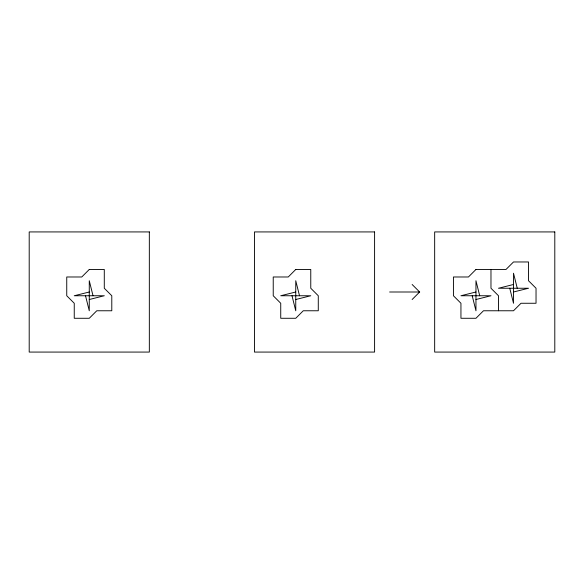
<?xml version="1.0" encoding="UTF-8"?>
<svg xmlns="http://www.w3.org/2000/svg" width="584" height="584" viewBox="0 0 584 584"><rect width="100%" height="100%" fill="white"/><g stroke="black" fill="none" stroke-linecap="round" stroke-linejoin="round"><path stroke-width="0.88" d="M412.136 299.512L419.648 292L412.136 284.488M89.272 292L74.248 295.752L104.288 295.752L89.272 299.512M295.752 292L280.736 295.752L310.768 295.752L295.752 299.512M475.96 292L460.944 295.752L490.976 295.752L475.96 299.512M513.504 284.488L498.488 288.248L528.52 288.248L513.504 292M389.608 292L419.648 292M517.256 288.248L513.504 273.232L513.504 303.264L509.752 288.248M479.712 295.752L475.96 280.736L475.96 310.768L472.208 295.752M299.512 295.752L295.752 280.736L295.752 310.768L292 295.752M93.024 295.752L89.272 280.736L89.272 310.768L85.512 295.752M498.488 310.768L498.488 295.752L490.976 288.248L490.976 269.472M89.272 269.472L81.76 276.984L66.744 276.984L66.744 295.752L74.248 303.264L74.248 318.28L89.272 318.28L96.776 310.768L111.792 310.768L111.792 295.752L104.288 288.248L104.288 269.472L89.272 269.472M295.752 269.472L288.248 276.984L273.232 276.984L273.232 295.752L280.736 303.264L280.736 318.28L295.752 318.28L303.264 310.768L318.28 310.768L318.28 295.752L310.768 288.248L310.768 269.472L295.752 269.472M475.96 269.472L468.448 276.984L453.432 276.984L453.432 295.752L460.944 303.264L460.944 318.28L475.96 318.28L483.472 310.768L513.504 310.768L521.008 303.264L536.032 303.264L536.032 288.248L528.52 280.736L528.52 261.968L513.504 261.968L505.992 269.472L475.96 269.472M149.336 231.928L29.2 231.928L29.2 352.072L149.336 352.072L149.336 231.928M374.592 231.928L254.456 231.928L254.456 352.072L374.592 352.072L374.592 231.928M554.8 231.928L434.664 231.928L434.664 352.072L554.8 352.072L554.8 231.928"/></g></svg>
